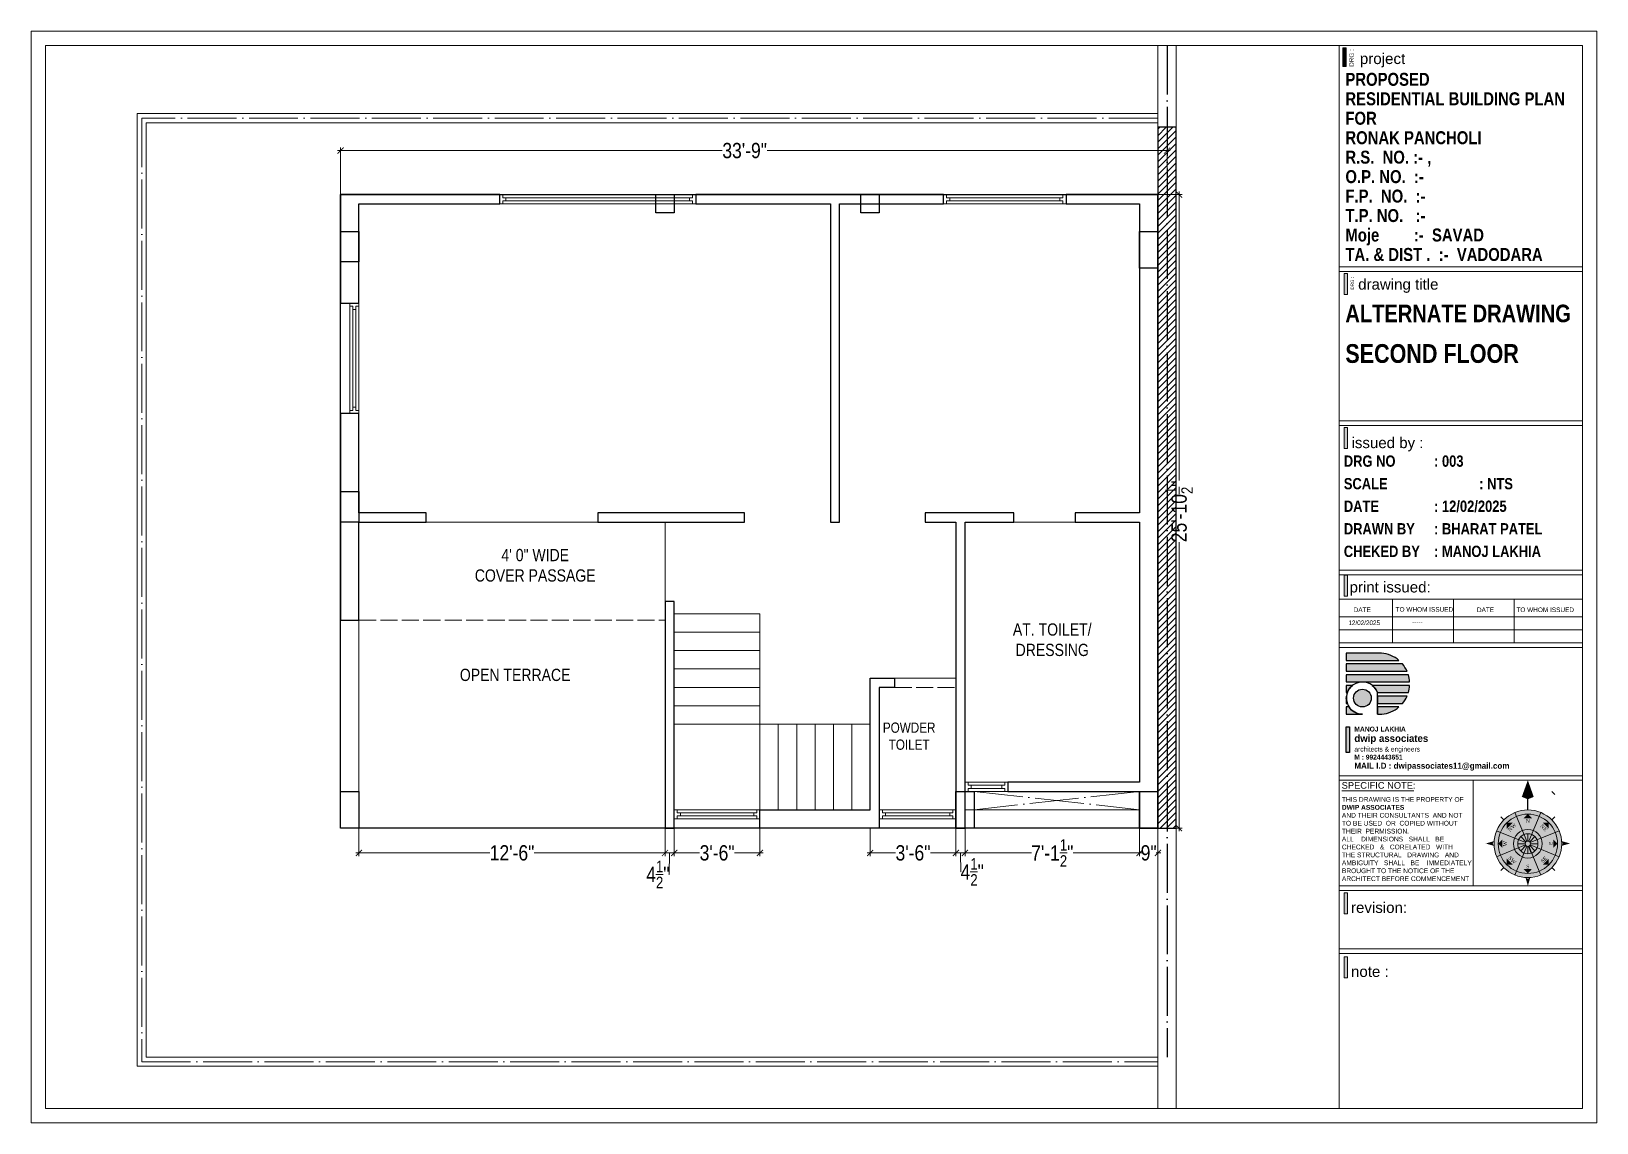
# Model space of a CAD drawing. Header units: millimetres. Extents: x 56222 to 152663, y -171621 to -121287.
# Drawn here: x 149931 to 150698, y -168830 to -168295 of the extents above; entities that cross this region are included whole.
import ezdxf
from ezdxf.enums import TextEntityAlignment as Align

# ---------------------------------------------------------------- set-up
doc = ezdxf.new("R2010")
doc.units = ezdxf.units.MM
doc.header["$MEASUREMENT"] = 0
doc.header["$PDMODE"] = 35
doc.linetypes.add('ACAD_ISO02W100', pattern=[15, 12, -3])
doc.linetypes.add('ACAD_ISO04W100', pattern=[30, 24, -3, 0, -3])
doc.layers.get('Defpoints').update_dxf_attribs({"color": 220})
for name, color, linetype, lineweight in [('COLUMN', 1, 'Continuous', 30), ('FIRST FLOOR', 7, 'Continuous', 9), ('FIRST FLOOR_( STAIR )', 251, 'Continuous', 9), ('GROUND FLOOR', 7, 'Continuous', 9), ('GROUND FLOOR  ( HATCH )', 251, 'Continuous', 9), ('GROUND FLOOR ( DW_RAIL )', 7, 'Continuous', 9), ('plot boundary', 26, 'Continuous', 30), ('SECOND FLOOR', 7, 'Continuous', 9), ('SECOND FLOOR  ( PLINE )', 251, 'Continuous', 30), ('SECOND FLOOR ( DIM )', 7, 'Continuous', 9), ('SECOND FLOOR ( DW_RAIL )', 7, 'Continuous', 9), ('SECOND FLOOR ( PLine )', 7, 'Continuous', 30), ('SECOND FLOOR ( TEXT )', 7, 'Continuous', 9), ('STAIRCASE', 45, 'Continuous', 25), ('X_PLOT', 1, 'Continuous', 9), ('X_SHEET', 7, 'Continuous', 9)]:
    doc.layers.add(name, color=color, linetype=linetype, lineweight=lineweight)
doc.styles.add("AR_0'-0", font='arial.ttf')
doc.styles.add('AR_6', font='arial.ttf', dxfattribs={"height": 6})
doc.styles.add("Cn_BT_0'-0", font='swissc.ttf')
doc.styles.add('Cn_BT_7½', font='swissc.ttf', dxfattribs={"height": 7.5})
doc.styles.add('DUTCH801', font='dutcheb.ttf', dxfattribs={"height": 6.5})
doc.styles.add('KATHA', font='swissc.ttf')
doc.styles.get("Standard").update_dxf_attribs({"font": 'arial.ttf', "height": 6})
doc.dimstyles.new('Cn_BT_7½', dxfattribs={"dimtxt": 9, "dimasz": 3, "dimexe": 1.5, "dimexo": 0, "dimgap": 0.09, "dimtad": 0, "dimdec": 3, "dimzin": 3, "dimdsep": 46, "dimlunit": 4, "dimtxsty": 'Cn_BT_7½', "dimblk": 'ARCHTICK', "dimcen": 0.09, "dimdle": 1.5, "dimclrd": 251, "dimclre": 251, "dimclrt": 14, "dimadec": 0, "dimazin": 0, "dimtfac": 0.75, "dimtdec": 3, "dimtofl": 0, "dimtmove": 0, "dimatfit": 3, "dimfxl": 0, "dimtolj": 1, "dimtzin": 0, "dimlwd": 15, "dimlwe": 15, "dimarcsym": 0})

# ---------------------------------------------------------------- blocks, each defined once
blk = doc.blocks.new('_ArchTick')
at = {"color": 0, "linetype": 'ByBlock', "const_width": 0.15}
blk.add_lwpolyline([(-0.5, -0.5), (0.5, 0.5)], dxfattribs=at)
blk = doc.blocks.new('*D149')
at = {"layer": 'Defpoints', "color": 0, "transparency": 16777216}
for p in [(150482.74, -168375.2), (150478.24, -168685.7), (150493.13, -168685.7)]:
    blk.add_point(p, dxfattribs=at)
at = {"layer": 'SECOND FLOOR ( DIM )', "color": 251, "lineweight": 15, "transparency": 16777216}
for p, q in [((150493.13, -168373.7), (150493.13, -168515.3)), ((150482.74, -168375.2), (150494.63, -168375.2)), ((150493.13, -168687.2), (150493.13, -168545.6)), ((150478.24, -168685.7), (150494.63, -168685.7))]:
    blk.add_line(p, q, dxfattribs=at)
at = {"layer": 'SECOND FLOOR ( DIM )', "color": 251, "lineweight": 15, "transparency": 16777216, "xscale": 3, "yscale": 3, "zscale": 3}
for p, rotation in [((150493.13, -168375.2), 90), ((150493.13, -168685.7), 270)]:
    blk.add_blockref('_ArchTick', p, dxfattribs=dict(at, rotation=rotation))
at = {"layer": 'SECOND FLOOR ( DIM )', "color": 14, "transparency": 16777216, "insert": (150493.13, -168530.45), "char_height": 7.5, "attachment_point": 5, "rotation": 90, "style": 'Cn_BT_7½'}
blk.add_mtext('\\A1;25\'-10{\\H0.75x;\\S1/2;}"', dxfattribs=at)
blk = doc.blocks.new('*D150')
at = {"layer": 'Defpoints', "color": 0, "transparency": 16777216}
for p in [(150082.24, -168353.64), (150082.24, -168375.2), (150487.24, -168375.2)]:
    blk.add_point(p, dxfattribs=at)
at = {"layer": 'SECOND FLOOR ( DIM )', "color": 251, "lineweight": 15, "transparency": 16777216}
for p, q in [((150080.74, -168353.64), (150269.21, -168353.64)), ((150082.24, -168375.2), (150082.24, -168352.14)), ((150488.74, -168353.64), (150291.28, -168353.64)), ((150487.24, -168375.2), (150487.24, -168352.14))]:
    blk.add_line(p, q, dxfattribs=at)
at = {"layer": 'SECOND FLOOR ( DIM )', "color": 251, "lineweight": 15, "transparency": 16777216, "xscale": 3, "yscale": 3, "zscale": 3, "rotation": 180}
blk.add_blockref('_ArchTick', (150082.24, -168353.64), dxfattribs=at)
at = {"layer": 'SECOND FLOOR ( DIM )', "color": 251, "lineweight": 15, "transparency": 16777216, "xscale": 3, "yscale": 3, "zscale": 3}
blk.add_blockref('_ArchTick', (150487.24, -168353.64), dxfattribs=at)
at = {"layer": 'SECOND FLOOR ( DIM )', "color": 14, "transparency": 16777216, "insert": (150280.24, -168353.64), "char_height": 7.5, "attachment_point": 5, "style": 'Cn_BT_7½'}
blk.add_mtext('\\A1;33\'-9"', dxfattribs=at)
blk = doc.blocks.new('NORTH')
h = blk.add_hatch(color=9)
h.set_gradient(color1=(201, 201, 201), color2=(237, 237, 237), one_color=1, tint=0.93, name='SPHERICAL')
edge = h.paths.add_edge_path()
edge.add_arc((329168.4, -156620.1), 24.1, 0, 360)
at = {"layer": 'X_SHEET'}
for color, points in [(224, [(329168.4, -156574.8), (329168.4, -156588.4), (329164.1, -156586.7)]), (230, [(329172.6, -156586.7), (329168.4, -156588.4), (329168.4, -156574.8)]), (47, [(329165.3, -156602), (329168.4, -156598.9), (329171.4, -156602)]), (47, [(329153.4, -156609.4), (329153.4, -156605.1), (329157.7, -156605.1)]), (47, [(329179, -156605.1), (329183.3, -156605.1), (329183.3, -156609.4)]), (224, [(329143.4, -156619.9), (329144.3, -156618.2), (329138.4, -156619.9)]), (230, [(329144.3, -156621.6), (329143.4, -156619.9), (329138.4, -156619.9)]), (47, [(329147.2, -156620), (329150.3, -156617), (329150.3, -156623.1)]), (47, [(329186.5, -156623.1), (329186.5, -156617), (329189.5, -156620.1)]), (224, [(329193.3, -156619.9), (329192.5, -156618.2), (329198.4, -156619.9)]), (230, [(329192.5, -156621.6), (329193.3, -156619.9), (329198.4, -156619.9)]), (47, [(329153.4, -156635), (329153.4, -156630.7), (329157.7, -156635)]), (47, [(329179, -156635), (329183.3, -156630.7), (329183.3, -156635)]), (47, [(329171.4, -156638.2), (329165.3, -156638.1), (329168.3, -156641.2)]), (230, [(329166.7, -156644.1), (329168.4, -156645), (329168.4, -156650.1)]), (224, [(329168.4, -156645), (329170.1, -156644.1), (329168.4, -156650.1)])]:
    blk.add_hatch(color=color, dxfattribs=at).paths.add_polyline_path(points)
at = {"color": 254, "lineweight": 5}
for p, q in [((329185.4, -156582.8), (329187.6, -156585)), ((329168.4, -156618.2), (329168.4, -156612.9)), ((329166.5, -156620.1), (329161.2, -156620.1)), ((329167, -156618.7), (329163.3, -156615)), ((329167, -156621.4), (329163.3, -156625.1)), ((329168.4, -156621.9), (329168.4, -156627.2)), ((329169.7, -156618.7), (329173.4, -156615)), ((329169.7, -156621.4), (329173.4, -156625.1)), ((329170.2, -156620.1), (329175.5, -156620.1))]:
    blk.add_line(p, q, dxfattribs=at)
at = {"color": 250, "lineweight": 9}
for p, q in [((329151.3, -156603), (329149.2, -156600.9)), ((329167.6, -156618.3), (329159.1, -156597.8)), ((329169.1, -156618.3), (329177.6, -156597.8)), ((329185.4, -156603), (329187.6, -156600.9)), ((329146.1, -156610.8), (329166.6, -156619.3)), ((329170.1, -156619.3), (329190.7, -156610.8)), ((329146.1, -156629.3), (329166.6, -156620.8)), ((329159.1, -156642.4), (329167.6, -156621.8)), ((329177.6, -156642.4), (329169.1, -156621.8)), ((329170.1, -156620.8), (329190.7, -156629.3)), ((329151.3, -156637.1), (329149.2, -156639.2)), ((329185.4, -156637.1), (329187.6, -156639.2))]:
    blk.add_line(p, q, dxfattribs=at)
at = {"color": 1}
blk.add_line((329171.1, -156626.7), (329169.1, -156621.8), dxfattribs=at)
at = {"lineweight": 9}
for radius in [24.1, 21.1, 10.2, 7.18, 1.88]:
    blk.add_circle((329168.4, -156620.1), radius, dxfattribs=at)
at = {"layer": 'X_SHEET', "color": 29, "linetype": 'Continuous', "lineweight": 25}
blk.add_line((329168.4, -156595.9), (329168.4, -156588.4), dxfattribs=at)
at = {"layer": 'X_SHEET', "color": 26, "linetype": 'ByBlock', "lineweight": -2, "style": 'DUTCH801'}
for s, rotation, p in [('N', 359.9141, (329168.3, -156602.4)), ('NW', 44.9141, (329156.2, -156607.4)), ('S', 359.9141, (329168.4, -156634.9)), ('SE', 44.9141, (329178.9, -156630.5))]:
    blk.add_text(s, height=2.7, rotation=rotation, dxfattribs=at).set_placement(p, align=Align.TOP_CENTER)
for s, rotation, p in [('NE', 314.9141, (329178.9, -156609.6)), ('W', 89.9141, (329153.5, -156620)), ('E', 89.9141, (329186.1, -156619.8)), ('SW', 314.9141, (329156.3, -156632.7))]:
    blk.add_text(s, height=2.7, rotation=rotation, dxfattribs=at).set_placement(p, align=Align.CENTER)
blk = doc.blocks.new('logo')
at = {"layer": 'STAIRCASE', "linetype": 'Continuous', "ltscale": 15}
h = blk.add_hatch(color=0, dxfattribs=at)
edge = h.paths.add_edge_path()
edge.add_line((52190.2, -8438.8), (52131.5, -8438.8))
edge.add_line((52131.5, -8438.8), (52131.5, -8450.8))
edge.add_line((52131.5, -8450.8), (52219.1, -8450.8))
edge.add_arc((52186.1, -8489.7), 51, 49.5898, 85.3906)
edge = h.paths.add_edge_path()
edge.add_line((52225, -8456.8), (52131.5, -8456.8))
edge.add_line((52131.5, -8456.8), (52131.5, -8468.8))
edge.add_line((52131.5, -8468.8), (52232.6, -8468.8))
edge.add_arc((52186.1, -8489.7), 51, 24.196, 40.1809)
edge = h.paths.add_edge_path()
edge.add_line((52234.8, -8474.7), (52131.5, -8474.7))
edge.add_line((52131.5, -8474.7), (52131.5, -8486.7))
edge.add_line((52131.5, -8486.7), (52237, -8486.7))
edge.add_arc((52186.1, -8489.7), 51, 3.3421, 17.076)
edge = h.paths.add_edge_path()
edge.add_line((52237, -8492.6), (52174.8, -8492.6))
edge.add_arc((52158.3, -8513.7), 26.8, 19.8001, 51.8901, ccw=False)
edge.add_line((52183.5, -8504.6), (52234.8, -8504.6))
edge.add_arc((52186.1, -8489.7), 51, 342.9464, 356.6794)
edge = h.paths.add_edge_path()
edge.add_line((52232.6, -8510.5), (52183.5, -8510.5))
edge.add_line((52183.5, -8510.5), (52183.5, -8522.5))
edge.add_line((52183.5, -8522.5), (52225.1, -8522.5))
edge.add_arc((52186.1, -8489.7), 51, 319.8472, 335.8275)
edge = h.paths.add_edge_path()
edge.add_line((52219.2, -8528.5), (52183.5, -8528.5))
edge.add_line((52183.5, -8528.5), (52183.5, -8540.5))
edge.add_line((52183.5, -8540.5), (52190.4, -8540.5))
edge.add_arc((52186.1, -8489.7), 51, 274.8693, 310.4434)
edge = h.paths.add_edge_path()
edge.add_line((52136, -8528.5), (52131.5, -8528.5))
edge.add_line((52131.5, -8528.5), (52131.5, -8540.5))
edge.add_line((52131.5, -8540.5), (52158.3, -8540.5))
edge.add_arc((52158.3, -8513.7), 26.8, 213.4982, 270, ccw=False)
edge = h.paths.add_edge_path()
edge.add_line((52131.5, -8513.7), (52131.5, -8522.5))
edge.add_line((52131.5, -8522.5), (52133, -8522.5))
edge.add_arc((52158.3, -8513.7), 26.8, 180, 199.307, ccw=False)
edge = h.paths.add_edge_path()
edge.add_line((52131.7, -8510.5), (52131.5, -8510.5))
edge.add_line((52131.5, -8510.5), (52131.5, -8513.7))
edge.add_arc((52158.3, -8513.7), 26.8, 173.2545, 180, ccw=False)
edge = h.paths.add_edge_path()
edge.add_line((52141.8, -8492.6), (52131.5, -8492.6))
edge.add_line((52131.5, -8492.6), (52131.5, -8504.6))
edge.add_line((52131.5, -8504.6), (52133.1, -8504.6))
edge.add_arc((52158.3, -8513.7), 26.8, 128.1099, 160.1999, ccw=False)
edge = h.paths.add_edge_path()
edge.add_arc((52158.3, -8513.7), 14.8, 0, 360)
at = {"layer": 'STAIRCASE', "color": 0, "linetype": 'Continuous', "ltscale": 15}
blk.add_line((52183.5, -8540.5), (52183.5, -8504.6), dxfattribs=at)
for points in [[(52190.2, -8438.8), (52131.5, -8438.8), (52131.5, -8450.8), (52219.1, -8450.8, 0.157494)], [(52225, -8456.8), (52131.5, -8456.8), (52131.5, -8468.8), (52232.6, -8468.8, 0.06986)], [(52234.8, -8474.7), (52131.5, -8474.7), (52131.5, -8486.7), (52237, -8486.7, 0.059998)], [(52141.8, -8492.6), (52131.5, -8492.6), (52131.5, -8504.6), (52133.1, -8504.6, -0.140942)], [(52237, -8492.6), (52174.8, -8492.6, -0.140942), (52183.5, -8504.6), (52234.8, -8504.6, 0.059993)], [(52131.7, -8510.5), (52131.5, -8510.5), (52131.5, -8513.7, -0.029441)], [(52131.5, -8513.7), (52131.5, -8522.5), (52133, -8522.5, -0.084443)], [(52232.6, -8510.5), (52183.5, -8510.5), (52183.5, -8522.5), (52225.1, -8522.5, 0.069841)], [(52136, -8528.5), (52131.5, -8528.5), (52131.5, -8540.5), (52158.3, -8540.5, -0.251655)], [(52219.2, -8528.5), (52183.5, -8528.5), (52183.5, -8540.5), (52190.4, -8540.5, 0.15648)]]:
    blk.add_lwpolyline(points, format="xyb", close=True, dxfattribs=at)
blk.add_circle((52158.3, -8513.7), 14.8, dxfattribs=at)
blk.add_arc((52158.3, -8513.7), 26.8, 19.8001, 270, dxfattribs=at)
blk = doc.blocks.new('*D129')
at = {"layer": 'Defpoints', "color": 0, "transparency": 16777216}
for p in [(150091.24, -168685.7), (150241.24, -168685.7), (150241.24, -168697.87)]:
    blk.add_point(p, dxfattribs=at)
at = {"layer": 'SECOND FLOOR ( DIM )', "color": 251, "lineweight": 15, "transparency": 16777216}
for p, q in [((150091.24, -168685.7), (150091.24, -168699.37)), ((150241.24, -168685.7), (150241.24, -168699.37)), ((150089.74, -168697.87), (150155.38, -168697.87)), ((150242.74, -168697.87), (150177.1, -168697.87))]:
    blk.add_line(p, q, dxfattribs=at)
at = {"layer": 'SECOND FLOOR ( DIM )', "color": 251, "lineweight": 15, "transparency": 16777216, "xscale": 3, "yscale": 3, "zscale": 3, "rotation": 180}
blk.add_blockref('_ArchTick', (150091.24, -168697.87), dxfattribs=at)
at = {"layer": 'SECOND FLOOR ( DIM )', "color": 251, "lineweight": 15, "transparency": 16777216, "xscale": 3, "yscale": 3, "zscale": 3}
blk.add_blockref('_ArchTick', (150241.24, -168697.87), dxfattribs=at)
at = {"layer": 'SECOND FLOOR ( DIM )', "color": 14, "transparency": 16777216, "insert": (150166.24, -168697.87), "char_height": 7.5, "attachment_point": 5, "style": 'Cn_BT_7½'}
blk.add_mtext('\\A1;12\'-6"', dxfattribs=at)
blk = doc.blocks.new('*D130')
at = {"layer": 'Defpoints', "color": 0, "transparency": 16777216}
for p in [(150241.24, -168685.7), (150245.74, -168685.7), (150245.74, -168697.87)]:
    blk.add_point(p, dxfattribs=at)
at = {"layer": 'SECOND FLOOR ( DIM )', "color": 251, "lineweight": 15, "transparency": 16777216}
for p, q in [((150241.24, -168685.7), (150241.24, -168699.37)), ((150245.74, -168685.7), (150245.74, -168699.37)), ((150239.74, -168697.87), (150247.24, -168697.87)), ((150243.49, -168697.87), (150243.27, -168708.42)), ((150243.27, -168708.42), (150243.09, -168708.42))]:
    blk.add_line(p, q, dxfattribs=at)
at = {"layer": 'SECOND FLOOR ( DIM )', "color": 251, "lineweight": 15, "transparency": 16777216, "xscale": 3, "yscale": 3, "zscale": 3, "rotation": 180}
blk.add_blockref('_ArchTick', (150241.24, -168697.87), dxfattribs=at)
at = {"layer": 'SECOND FLOOR ( DIM )', "color": 251, "lineweight": 15, "transparency": 16777216, "xscale": 3, "yscale": 3, "zscale": 3}
blk.add_blockref('_ArchTick', (150245.74, -168697.87), dxfattribs=at)
at = {"layer": 'SECOND FLOOR ( DIM )', "color": 14, "transparency": 16777216, "insert": (150237.72, -168708.42), "char_height": 7.5, "attachment_point": 5, "style": 'Cn_BT_7½'}
blk.add_mtext('\\A1;4{\\H0.75x;\\S1/2;}"', dxfattribs=at)
blk = doc.blocks.new('*D131')
at = {"layer": 'Defpoints', "color": 0, "transparency": 16777216}
for p in [(150245.74, -168685.7), (150287.74, -168685.7), (150287.74, -168697.87)]:
    blk.add_point(p, dxfattribs=at)
at = {"layer": 'SECOND FLOOR ( DIM )', "color": 251, "lineweight": 15, "transparency": 16777216}
for p, q in [((150245.74, -168685.7), (150245.74, -168699.37)), ((150287.74, -168685.7), (150287.74, -168699.37)), ((150244.24, -168697.87), (150258.19, -168697.87)), ((150289.24, -168697.87), (150275.29, -168697.87))]:
    blk.add_line(p, q, dxfattribs=at)
at = {"layer": 'SECOND FLOOR ( DIM )', "color": 251, "lineweight": 15, "transparency": 16777216, "xscale": 3, "yscale": 3, "zscale": 3, "rotation": 180}
blk.add_blockref('_ArchTick', (150245.74, -168697.87), dxfattribs=at)
at = {"layer": 'SECOND FLOOR ( DIM )', "color": 251, "lineweight": 15, "transparency": 16777216, "xscale": 3, "yscale": 3, "zscale": 3}
blk.add_blockref('_ArchTick', (150287.74, -168697.87), dxfattribs=at)
at = {"layer": 'SECOND FLOOR ( DIM )', "color": 14, "transparency": 16777216, "insert": (150266.74, -168697.87), "char_height": 7.5, "attachment_point": 5, "style": 'Cn_BT_7½'}
blk.add_mtext('\\A1;3\'-6"', dxfattribs=at)
blk = doc.blocks.new('*D132')
at = {"layer": 'Defpoints', "color": 0, "transparency": 16777216}
for p in [(150341.74, -168685.7), (150383.74, -168685.7), (150383.74, -168697.87)]:
    blk.add_point(p, dxfattribs=at)
at = {"layer": 'SECOND FLOOR ( DIM )', "color": 251, "lineweight": 15, "transparency": 16777216}
for p, q in [((150341.74, -168685.7), (150341.74, -168699.37)), ((150383.74, -168685.7), (150383.74, -168699.37)), ((150340.24, -168697.87), (150354.19, -168697.87)), ((150385.24, -168697.87), (150371.29, -168697.87))]:
    blk.add_line(p, q, dxfattribs=at)
at = {"layer": 'SECOND FLOOR ( DIM )', "color": 251, "lineweight": 15, "transparency": 16777216, "xscale": 3, "yscale": 3, "zscale": 3, "rotation": 180}
blk.add_blockref('_ArchTick', (150341.74, -168697.87), dxfattribs=at)
at = {"layer": 'SECOND FLOOR ( DIM )', "color": 251, "lineweight": 15, "transparency": 16777216, "xscale": 3, "yscale": 3, "zscale": 3}
blk.add_blockref('_ArchTick', (150383.74, -168697.87), dxfattribs=at)
at = {"layer": 'SECOND FLOOR ( DIM )', "color": 14, "transparency": 16777216, "insert": (150362.74, -168697.87), "char_height": 7.5, "attachment_point": 5, "style": 'Cn_BT_7½'}
blk.add_mtext('\\A1;3\'-6"', dxfattribs=at)
blk = doc.blocks.new('*D133')
at = {"layer": 'Defpoints', "color": 0, "transparency": 16777216}
for p in [(150383.74, -168685.7), (150388.24, -168685.7), (150388.24, -168697.87)]:
    blk.add_point(p, dxfattribs=at)
at = {"layer": 'SECOND FLOOR ( DIM )', "color": 251, "lineweight": 15, "transparency": 16777216}
for p, q in [((150383.74, -168685.7), (150383.74, -168699.37)), ((150388.24, -168685.7), (150388.24, -168699.37)), ((150382.24, -168697.87), (150389.74, -168697.87)), ((150385.99, -168697.87), (150386.22, -168707.15)), ((150386.22, -168707.15), (150386.4, -168707.15))]:
    blk.add_line(p, q, dxfattribs=at)
at = {"layer": 'SECOND FLOOR ( DIM )', "color": 251, "lineweight": 15, "transparency": 16777216, "xscale": 3, "yscale": 3, "zscale": 3, "rotation": 180}
blk.add_blockref('_ArchTick', (150383.74, -168697.87), dxfattribs=at)
at = {"layer": 'SECOND FLOOR ( DIM )', "color": 251, "lineweight": 15, "transparency": 16777216, "xscale": 3, "yscale": 3, "zscale": 3}
blk.add_blockref('_ArchTick', (150388.24, -168697.87), dxfattribs=at)
at = {"layer": 'SECOND FLOOR ( DIM )', "color": 14, "transparency": 16777216, "insert": (150391.77, -168707.15), "char_height": 7.5, "attachment_point": 5, "style": 'Cn_BT_7½'}
blk.add_mtext('\\A1;4{\\H0.75x;\\S1/2;}"', dxfattribs=at)
blk = doc.blocks.new('*D134')
at = {"layer": 'Defpoints', "color": 0, "transparency": 16777216}
for p in [(150388.24, -168685.7), (150473.74, -168685.7), (150473.74, -168697.87)]:
    blk.add_point(p, dxfattribs=at)
at = {"layer": 'SECOND FLOOR ( DIM )', "color": 251, "lineweight": 15, "transparency": 16777216}
for p, q in [((150388.24, -168685.7), (150388.24, -168699.37)), ((150473.74, -168685.7), (150473.74, -168699.37)), ((150386.74, -168697.87), (150420.79, -168697.87)), ((150475.24, -168697.87), (150441.19, -168697.87))]:
    blk.add_line(p, q, dxfattribs=at)
at = {"layer": 'SECOND FLOOR ( DIM )', "color": 251, "lineweight": 15, "transparency": 16777216, "xscale": 3, "yscale": 3, "zscale": 3, "rotation": 180}
blk.add_blockref('_ArchTick', (150388.24, -168697.87), dxfattribs=at)
at = {"layer": 'SECOND FLOOR ( DIM )', "color": 251, "lineweight": 15, "transparency": 16777216, "xscale": 3, "yscale": 3, "zscale": 3}
blk.add_blockref('_ArchTick', (150473.74, -168697.87), dxfattribs=at)
at = {"layer": 'SECOND FLOOR ( DIM )', "color": 14, "transparency": 16777216, "insert": (150430.99, -168697.87), "char_height": 7.5, "attachment_point": 5, "style": 'Cn_BT_7½'}
blk.add_mtext('\\A1;7\'-1{\\H0.75x;\\S1/2;}"', dxfattribs=at)
blk = doc.blocks.new('*D135')
at = {"layer": 'Defpoints', "color": 0, "transparency": 16777216}
for p in [(150473.74, -168685.7), (150482.74, -168685.7), (150482.74, -168697.87)]:
    blk.add_point(p, dxfattribs=at)
at = {"layer": 'SECOND FLOOR ( DIM )', "color": 251, "lineweight": 15, "transparency": 16777216}
for p, q in [((150473.74, -168685.7), (150473.74, -168699.37)), ((150482.74, -168685.7), (150482.74, -168699.37)), ((150472.24, -168697.87), (150474.59, -168697.87)), ((150484.24, -168697.87), (150481.9, -168697.87))]:
    blk.add_line(p, q, dxfattribs=at)
at = {"layer": 'SECOND FLOOR ( DIM )', "color": 251, "lineweight": 15, "transparency": 16777216, "xscale": 3, "yscale": 3, "zscale": 3, "rotation": 180}
blk.add_blockref('_ArchTick', (150473.74, -168697.87), dxfattribs=at)
at = {"layer": 'SECOND FLOOR ( DIM )', "color": 251, "lineweight": 15, "transparency": 16777216, "xscale": 3, "yscale": 3, "zscale": 3}
blk.add_blockref('_ArchTick', (150482.74, -168697.87), dxfattribs=at)
at = {"layer": 'SECOND FLOOR ( DIM )', "color": 14, "transparency": 16777216, "insert": (150478.24, -168697.87), "char_height": 7.5, "attachment_point": 5, "style": 'Cn_BT_7½'}
blk.add_mtext('\\A1;9"', dxfattribs=at)

msp = doc.modelspace()

# ---------------------------------------------------------------- hatches: boundary and pattern name
at = {"layer": 'GROUND FLOOR  ( HATCH )'}
h = msp.add_hatch(dxfattribs=at)
h.set_pattern_fill('ANSI31', color=6, scale=18, style=0)
h.set_pattern_definition([(45, (33951.0562, -6066.524), (-1.590990258, 1.590990258), [])])
h.paths.add_polyline_path([(150491.7421, -168342.1984), (150482.7421, -168342.1984), (150482.7421, -168685.6984), (150491.7421, -168685.6984)])
at = {"layer": 'STAIRCASE', "linetype": 'Continuous', "ltscale": 15}
msp.add_hatch(color=251, dxfattribs=at).paths.add_polyline_path([(150574.9821, -168635.9996), (150576.703, -168635.9996), (150576.703, -168648.5849), (150574.9821, -168648.5849)])
at = {"layer": 'X_SHEET', "ltscale": 0.25}
h = msp.add_hatch(color=0, dxfattribs=at)
h.dxf.hatch_style = 1
h.paths.add_polyline_path([(150575.61, -168413.8262), (150574.0079, -168413.8262), (150574.0079, -168424.1304), (150575.61, -168424.1304)])
h = msp.add_hatch(color=0, dxfattribs=at)
h.dxf.hatch_style = 1
h.paths.add_polyline_path([(150575.6101, -168489.2648), (150574.008, -168489.2648), (150574.008, -168499.569), (150575.6101, -168499.569)])
h = msp.add_hatch(color=0, dxfattribs=at)
h.dxf.hatch_style = 1
h.paths.add_polyline_path([(150575.6066, -168561.7377), (150574.0046, -168561.7377), (150574.0046, -168572.0419), (150575.6066, -168572.0419)])
h = msp.add_hatch(color=0, dxfattribs=at)
h.dxf.hatch_style = 1
h.paths.add_polyline_path([(150575.61, -168717.4282), (150574.008, -168717.4282), (150574.008, -168727.7324), (150575.61, -168727.7324)])
h = msp.add_hatch(color=0, dxfattribs=at)
h.dxf.hatch_style = 1
h.paths.add_polyline_path([(150575.6099, -168748.8012), (150574.0079, -168748.8012), (150574.0079, -168759.1054), (150575.6099, -168759.1054)])

# ---------------------------------------------------------------- linework, layer by layer
at = {"layer": 'COLUMN'}
for points in [[(150236.7421, -168375.1984), (150245.7421, -168375.1984), (150245.7421, -168384.1984), (150236.7421, -168384.1984)], [(150337.2421, -168375.1984), (150346.2421, -168375.1984), (150346.2421, -168384.1984), (150337.2421, -168384.1984)], [(150082.2421, -168393.1984), (150091.2421, -168393.1984), (150091.2421, -168408.1984), (150082.2421, -168408.1984)], [(150473.7421, -168393.1984), (150482.7421, -168393.1984), (150482.7421, -168411.1984), (150473.7421, -168411.1984)], [(150082.2421, -168520.6984), (150091.2421, -168520.6984), (150091.2421, -168535.6984), (150082.2421, -168535.6984)], [(150082.2421, -168667.6984), (150091.2421, -168667.6984), (150091.2421, -168685.6984), (150082.2421, -168685.6984)], [(150383.7421, -168667.6984), (150392.7421, -168667.6984), (150392.7421, -168685.6984), (150383.7421, -168685.6984)], [(150473.7421, -168667.6984), (150482.7421, -168667.6984), (150482.7421, -168685.6984), (150473.7421, -168685.6984)]]:
    msp.add_lwpolyline(points, close=True, dxfattribs=at)
at = {"layer": 'Defpoints', "color": 6, "lineweight": 30}
msp.add_lwpolyline([(150082.2421, -168375.1984), (150482.7421, -168375.1984), (150482.7422, -168685.6984), (150082.2421, -168685.6984)], close=True, dxfattribs=at)
at = {"layer": 'FIRST FLOOR', "color": 1}
msp.add_line((150287.7421, -168676.6984), (150287.7421, -168685.6984), dxfattribs=at)
at = {"layer": 'FIRST FLOOR_( STAIR )'}
for p, q in [((150287.7421, -168580.6984), (150245.7421, -168580.6984)), ((150287.7421, -168580.6984), (150287.7421, -168676.6984)), ((150287.7421, -168589.6984), (150245.7421, -168589.6984)), ((150287.7421, -168598.6984), (150245.7421, -168598.6984)), ((150287.7421, -168607.6984), (150245.7421, -168607.6984)), ((150287.7421, -168616.6984), (150245.7421, -168616.6984)), ((150287.7421, -168625.6984), (150245.7421, -168625.6984)), ((150341.7421, -168634.6984), (150245.7421, -168634.6984)), ((150296.7421, -168634.6984), (150296.7421, -168676.6984)), ((150305.7421, -168634.6984), (150305.7421, -168676.6984)), ((150314.7421, -168634.6984), (150314.7421, -168676.6984)), ((150323.7421, -168634.6984), (150323.7421, -168676.6984)), ((150332.7421, -168634.6984), (150332.7421, -168676.6984))]:
    msp.add_line(p, q, dxfattribs=at)
at = {"layer": 'GROUND FLOOR'}
for p, q in [((150482.7421, -168302.1495), (150482.7421, -168823.0823)), ((150482.7421, -168302.1495), (150482.7421, -168399.1984)), ((150491.7421, -168302.1495), (150491.7421, -168823.0823)), ((149982.4921, -168335.4484), (150482.7421, -168335.4484)), ((149982.4921, -168335.4484), (149982.4921, -168802.4484)), ((149986.9921, -168339.9484), (150482.7421, -168339.9484)), ((149986.9921, -168339.9484), (149986.9921, -168797.9484)), ((150409.2421, -168663.1984), (150409.2421, -168667.6984)), ((149982.4921, -168802.4484), (150482.7421, -168802.4484)), ((149986.9921, -168797.9484), (150482.7421, -168797.9484))]:
    msp.add_line(p, q, dxfattribs=at)
at = {"layer": 'GROUND FLOOR', "color": 1, "linetype": 'ACAD_ISO04W100'}
msp.add_line((150487.2421, -168302.1495), (150487.2421, -168685.6984), dxfattribs=at)
msp.add_lwpolyline([(150482.7421, -168337.6984), (149984.7421, -168337.6984), (149984.7421, -168800.1984), (150482.7421, -168800.1984)], dxfattribs=at)
at = {"layer": 'GROUND FLOOR', "color": 6, "lineweight": 30}
msp.add_lwpolyline([(150491.7421, -168342.1984), (150482.7421, -168342.1984), (150482.7421, -168685.6984), (150491.7421, -168685.6984)], close=True, dxfattribs=at)
at = {"layer": 'GROUND FLOOR ( DW_RAIL )'}
for points in [[(150409.2421, -168663.1984), (150407.7421, -168663.1984), (150407.7421, -168664.6984), (150406.2421, -168664.6984), (150406.2421, -168666.1984), (150391.2421, -168666.1984), (150391.2421, -168664.6984), (150389.7421, -168664.6984), (150389.7421, -168663.1984), (150388.2421, -168663.1984), (150388.2421, -168667.6984), (150389.7421, -168667.6984), (150389.7421, -168666.1984), (150391.2421, -168666.1984), (150391.2421, -168664.6984), (150406.2421, -168664.6984), (150406.2421, -168666.1984), (150407.7421, -168666.1984), (150407.7421, -168667.6984), (150409.2421, -168667.6984), (150409.2421, -168663.1984), (150388.2421, -168663.1984), (150388.2421, -168667.6984), (150409.2421, -168667.6984)], [(150287.7421, -168676.6984), (150286.2421, -168676.6984), (150286.2421, -168678.1984), (150284.7421, -168678.1984), (150284.7421, -168679.6984), (150248.7421, -168679.6984), (150248.7421, -168678.1984), (150247.2421, -168678.1984), (150247.2421, -168676.6984), (150245.7421, -168676.6984), (150245.7421, -168681.1984), (150247.2421, -168681.1984), (150247.2421, -168679.6984), (150248.7421, -168679.6984), (150248.7421, -168678.1984), (150284.7421, -168678.1984), (150284.7421, -168679.6984), (150286.2421, -168679.6984), (150286.2421, -168681.1984), (150287.7421, -168681.1984), (150287.7421, -168676.6984), (150245.7421, -168676.6984), (150245.7421, -168681.1984), (150287.7421, -168681.1984)], [(150383.7421, -168676.6984), (150382.2421, -168676.6984), (150382.2421, -168678.1984), (150380.7421, -168678.1984), (150380.7421, -168679.6984), (150349.2421, -168679.6984), (150349.2421, -168678.1984), (150347.7421, -168678.1984), (150347.7421, -168676.6984), (150346.2421, -168676.6984), (150346.2421, -168681.1984), (150347.7421, -168681.1984), (150347.7421, -168679.6984), (150349.2421, -168679.6984), (150349.2421, -168678.1984), (150380.7421, -168678.1984), (150380.7421, -168679.6984), (150382.2421, -168679.6984), (150382.2421, -168681.1984), (150383.7421, -168681.1984), (150383.7421, -168676.6984), (150346.2421, -168676.6984), (150346.2421, -168681.1984), (150383.7421, -168681.1984)]]:
    msp.add_lwpolyline(points, close=True, dxfattribs=at)
at = {"layer": 'plot boundary', "color": 251, "ltscale": 0.25}
msp.add_lwpolyline([(150574.9821, -168635.9996), (150576.703, -168635.9996), (150576.703, -168648.5849), (150574.9821, -168648.5849)], close=True, dxfattribs=at)
at = {"layer": 'SECOND FLOOR'}
for p, q in [((150082.2421, -168375.1984), (150482.7421, -168375.1984)), ((150082.2421, -168375.1984), (150082.2421, -168685.6984)), ((150091.2421, -168531.1984), (150091.2421, -168379.6984)), ((150091.2421, -168379.6984), (150322.2421, -168379.6984)), ((150160.2421, -168375.1984), (150160.2421, -168379.6984)), ((150256.2421, -168375.1984), (150256.2421, -168379.6984)), ((150322.2421, -168379.6984), (150322.2421, -168535.6984)), ((150326.7421, -168379.6984), (150473.7421, -168379.6984)), ((150326.7421, -168535.6984), (150326.7421, -168379.6984)), ((150377.7421, -168375.1984), (150377.7421, -168379.6984)), ((150437.7421, -168375.1984), (150437.7421, -168379.6984)), ((150473.7421, -168379.6984), (150473.7421, -168531.1984)), ((150091.2421, -168428.4484), (150082.2421, -168428.4484)), ((150091.2421, -168482.4484), (150082.2421, -168482.4484)), ((150091.2421, -168531.1984), (150124.2421, -168531.1984)), ((150124.2421, -168535.6984), (150124.2421, -168531.1984)), ((150208.2421, -168531.1984), (150280.2421, -168531.1984)), ((150208.2421, -168535.6984), (150208.2421, -168531.1984)), ((150280.2421, -168535.6984), (150280.2421, -168531.1984)), ((150368.7421, -168531.1984), (150412.2421, -168531.1984)), ((150368.7421, -168535.6984), (150368.7421, -168531.1984)), ((150412.2421, -168531.1984), (150412.2421, -168535.6984)), ((150442.2421, -168531.1984), (150473.7421, -168531.1984)), ((150442.2421, -168531.1984), (150442.2421, -168535.6984)), ((150091.2421, -168535.6984), (150280.2421, -168535.6984)), ((150091.2421, -168685.6984), (150091.2421, -168535.6984)), ((150241.2421, -168685.6984), (150241.2421, -168535.6984)), ((150322.2421, -168535.6984), (150326.7421, -168535.6984)), ((150368.7421, -168535.6984), (150383.7421, -168535.6984)), ((150383.7421, -168535.6984), (150383.7421, -168685.6984)), ((150388.2421, -168535.6984), (150388.2421, -168685.6984)), ((150388.2421, -168535.6984), (150473.7421, -168535.6984)), ((150473.7421, -168535.6984), (150473.7421, -168663.1984)), ((150241.2421, -168574.6984), (150245.7421, -168574.6984)), ((150245.7421, -168685.6984), (150245.7421, -168574.6984)), ((150091.2421, -168583.6984), (150082.2421, -168583.6984)), ((150341.7421, -168612.1984), (150341.7421, -168676.6984)), ((150383.7421, -168612.1984), (150341.7421, -168612.1984)), ((150353.7421, -168616.6984), (150346.2421, -168616.6984)), ((150346.2421, -168616.6984), (150346.2421, -168685.6984)), ((150353.7421, -168612.1984), (150353.7421, -168616.6984)), ((150388.2421, -168663.1984), (150473.7421, -168663.1984)), ((150388.2421, -168667.6984), (150473.7421, -168667.6984)), ((150473.7421, -168667.6984), (150473.7421, -168685.6984)), ((150341.7421, -168676.6984), (150245.7421, -168676.6984)), ((150383.7421, -168676.6984), (150346.2421, -168676.6984)), ((150473.7421, -168676.6984), (150388.2421, -168676.6984)), ((150482.7421, -168685.6984), (150082.2421, -168685.6984))]:
    msp.add_line(p, q, dxfattribs=at)
at = {"layer": 'SECOND FLOOR', "linetype": 'ACAD_ISO02W100', "ltscale": 0.7}
msp.add_line((150353.7421, -168616.6984), (150383.7421, -168616.6984), dxfattribs=at)
at = {"layer": 'SECOND FLOOR', "color": 1, "linetype": 'ACAD_ISO04W100'}
for p, q in [((150392.7421, -168667.6984), (150473.7421, -168676.6984)), ((150473.7421, -168667.6984), (150392.7421, -168676.6984))]:
    msp.add_line(p, q, dxfattribs=at)
at = {"layer": 'SECOND FLOOR', "color": 1, "linetype": 'ACAD_ISO02W100', "ltscale": 0.7}
msp.add_lwpolyline([(150091.2421, -168583.6984), (150241.2421, -168583.6984)], dxfattribs=at)
at = {"layer": 'SECOND FLOOR  ( PLINE )'}
for points in [[(150091.2421, -168379.6984), (150160.2421, -168379.6984), (150160.2421, -168375.1984), (150082.2421, -168375.1984), (150082.2421, -168428.4484), (150091.2421, -168428.4484)], [(150377.7421, -168375.1984), (150256.2421, -168375.1984), (150256.2421, -168379.6984), (150322.2421, -168379.6984), (150322.2421, -168535.6984), (150326.7421, -168535.6984), (150326.7421, -168379.6984), (150377.7421, -168379.6984)], [(150482.7421, -168375.1984), (150437.7421, -168375.1984), (150437.7421, -168379.6984), (150473.7421, -168379.6984), (150473.7421, -168531.1984), (150442.2421, -168531.1984), (150442.2421, -168535.6984), (150473.7421, -168535.6984), (150473.7421, -168663.1984), (150409.2421, -168663.1984), (150409.2421, -168667.6984), (150473.7421, -168667.6984), (150473.7421, -168685.6984), (150482.7421, -168685.6984)], [(150124.2421, -168531.1984), (150091.2421, -168531.1984), (150091.2421, -168482.4484), (150086.7421, -168482.4484), (150082.2421, -168482.4484), (150082.2421, -168583.6984), (150091.2421, -168583.6984), (150091.2421, -168535.6984), (150124.2421, -168535.6984)], [(150280.2421, -168531.1984), (150208.2421, -168531.1984), (150208.2421, -168535.6984), (150280.2421, -168535.6984)], [(150245.7421, -168574.6984), (150241.2421, -168574.6984), (150241.2421, -168685.6984), (150245.7421, -168685.6984)]]:
    msp.add_lwpolyline(points, close=True, dxfattribs=at)
at = {"layer": 'SECOND FLOOR ( DW_RAIL )'}
for points in [[(150256.2421, -168375.1984), (150254.7421, -168375.1984), (150254.7421, -168376.6984), (150253.2421, -168376.6984), (150253.2421, -168378.1984), (150163.2421, -168378.1984), (150163.2421, -168376.6984), (150161.7421, -168376.6984), (150161.7421, -168375.1984), (150160.2421, -168375.1984), (150160.2421, -168379.6984), (150161.7421, -168379.6984), (150161.7421, -168378.1984), (150163.2421, -168378.1984), (150163.2421, -168376.6984), (150253.2421, -168376.6984), (150253.2421, -168378.1984), (150254.7421, -168378.1984), (150254.7421, -168379.6984), (150256.2421, -168379.6984), (150256.2421, -168375.1984), (150160.2421, -168375.1984), (150160.2421, -168379.6984), (150256.2421, -168379.6984)], [(150437.7421, -168375.1984), (150436.2421, -168375.1984), (150436.2421, -168376.6984), (150434.7421, -168376.6984), (150434.7421, -168378.1984), (150380.7421, -168378.1984), (150380.7421, -168376.6984), (150379.2421, -168376.6984), (150379.2421, -168375.1984), (150377.7421, -168375.1984), (150377.7421, -168379.6984), (150379.2421, -168379.6984), (150379.2421, -168378.1984), (150380.7421, -168378.1984), (150380.7421, -168376.6984), (150434.7421, -168376.6984), (150434.7421, -168378.1984), (150436.2421, -168378.1984), (150436.2421, -168379.6984), (150437.7421, -168379.6984), (150437.7421, -168375.1984), (150377.7421, -168375.1984), (150377.7421, -168379.6984), (150437.7421, -168379.6984)], [(150091.2421, -168482.4484), (150091.2421, -168480.9484), (150089.7421, -168480.9484), (150089.7421, -168479.4484), (150088.2421, -168479.4484), (150088.2421, -168431.4484), (150089.7421, -168431.4484), (150089.7421, -168429.9484), (150091.2421, -168429.9484), (150091.2421, -168428.4484), (150086.7421, -168428.4484), (150086.7421, -168429.9484), (150088.2421, -168429.9484), (150088.2421, -168431.4484), (150089.7421, -168431.4484), (150089.7421, -168479.4484), (150088.2421, -168479.4484), (150088.2421, -168480.9484), (150086.7421, -168480.9484), (150086.7421, -168482.4484), (150091.2421, -168482.4484), (150091.2421, -168428.4484), (150086.7421, -168428.4484), (150086.7421, -168482.4484)]]:
    msp.add_lwpolyline(points, close=True, dxfattribs=at)
at = {"layer": 'SECOND FLOOR ( PLine )'}
for points in [[(150388.2421, -168535.6984), (150412.2421, -168535.6984), (150412.2421, -168531.1984), (150368.7421, -168531.1984), (150368.7421, -168535.6984), (150383.7421, -168535.6984), (150383.7421, -168685.6984), (150388.2421, -168685.6984)], [(150346.2421, -168685.6984), (150287.7421, -168685.6984), (150287.7421, -168676.6984), (150341.7421, -168676.6984), (150341.7421, -168612.1984), (150353.7421, -168612.1984), (150353.7421, -168616.6984), (150346.2421, -168616.6984)]]:
    msp.add_lwpolyline(points, close=True, dxfattribs=at)
at = {"layer": 'X_PLOT', "linetype": 'ACAD_ISO04W100', "lineweight": 30}
msp.add_line((150487.2421, -168302.1495), (150487.2421, -168797.9484), dxfattribs=at)
at = {"layer": 'X_SHEET', "color": 0, "linetype": 'Continuous', "lineweight": 9}
for p, q in [((150571.6612, -168573.5604), (150690.8004, -168573.5604)), ((150597.7971, -168573.5604), (150597.7971, -168594.9252)), ((150627.5734, -168573.5604), (150627.5734, -168594.9252)), ((150657.3389, -168573.5604), (150657.3389, -168594.9252)), ((150690.8004, -168582.2147), (150571.6618, -168582.2147)), ((150690.8004, -168588.57), (150571.6625, -168588.57))]:
    msp.add_line(p, q, dxfattribs=at)
at = {"layer": 'X_SHEET', "linetype": 'Continuous'}
msp.add_line((150572.8409, -168667.3776), (150608.1576, -168667.3776), dxfattribs=at)
at = {"layer": 'X_SHEET'}
for points in [[(150697.8038, -168830.0823), (149930.6554, -168830.0823), (149930.6554, -168295.1495), (150697.8038, -168295.1495)], [(150690.8038, -168823.0823), (149937.6554, -168823.0823), (149937.6554, -168302.1495), (150690.8038, -168302.1495)], [(150571.6632, -168410.6272), (150690.8037, -168410.6272), (150690.8038, -168302.1495), (150571.6632, -168302.1495)], [(150571.6632, -168302.1495), (150690.8037, -168302.1495), (150690.8039, -168823.0823), (150571.6633, -168823.0823)], [(150690.8038, -168412.8348), (150571.6632, -168412.8348), (150571.6632, -168486.0841), (150690.8038, -168486.0841)], [(150571.6632, -168488.2917), (150690.8038, -168488.2917), (150690.8038, -168559.2672), (150571.6632, -168559.2672)], [(150571.6632, -168594.9252), (150690.8004, -168594.9252), (150690.8004, -168561.4747), (150571.6632, -168561.4747)], [(150571.6632, -168597.1328), (150690.8038, -168597.1328), (150690.8038, -168660.0012), (150571.6632, -168660.0012)], [(150637.3041, -168713.9862), (150571.6632, -168713.9862), (150571.6632, -168662.2088), (150637.3041, -168662.2088)], [(150571.6632, -168713.9862), (150690.8038, -168713.9862), (150690.8038, -168662.2088), (150571.6632, -168662.2088)], [(150571.6632, -168716.1938), (150690.8038, -168716.1938), (150690.8038, -168744.8672), (150571.6632, -168744.8672)], [(150690.8037, -168747.0748), (150571.6632, -168747.0748), (150571.6634, -168823.0823), (150690.8039, -168823.0823)]]:
    msp.add_lwpolyline(points, close=True, dxfattribs=at)
at = {"layer": 'X_SHEET', "color": 0, "ltscale": 0.25}
for points in [[(150573.3163, -168303.2071), (150574.9523, -168303.2071), (150574.9523, -168312.416), (150573.3163, -168312.416)], [(150574.0079, -168413.8262), (150575.61, -168413.8262), (150575.61, -168424.1304), (150574.0079, -168424.1304)], [(150574.008, -168489.2648), (150575.6101, -168489.2648), (150575.6101, -168499.569), (150574.008, -168499.569)], [(150574.0046, -168561.7377), (150575.6066, -168561.7377), (150575.6066, -168572.0419), (150574.0046, -168572.0419)], [(150574.008, -168717.4282), (150575.61, -168717.4282), (150575.61, -168727.7324), (150574.008, -168727.7324)], [(150574.0079, -168748.8012), (150575.6099, -168748.8012), (150575.6099, -168759.1054), (150574.0079, -168759.1054)]]:
    msp.add_lwpolyline(points, close=True, dxfattribs=at)
msp.add_solid([(150574.9523, -168312.416), (150573.3163, -168312.416), (150574.9523, -168303.2071), (150573.3163, -168303.2071)], dxfattribs=at)

# ---------------------------------------------------------------- block references
at = {"xscale": 0.6882641349497078, "yscale": 0.6882641350166523, "zscale": 0.688264134997509, "rotation": 0.02728220589949871}
msp.add_blockref('NORTH', (-75942.0339, -61005.2609), dxfattribs=at)
at = {"layer": 'STAIRCASE', "color": 251, "linetype": 'Continuous', "xscale": 0.2942633925449627, "yscale": 0.2942633926140843, "zscale": 0.2942633925740976}
msp.add_blockref('logo', (135234.7069, -166116.7001), dxfattribs=at)

# ---------------------------------------------------------------- texts
at = {"layer": 'plot boundary', "color": 251, "ltscale": 0.25, "insert": (150579.0414, -168635.9996), "char_height": 3.531161, "attachment_point": 1}
msp.add_mtext('{\\fArial|b1|i0|c0|p34;\\H0.6667x;MANOJ LAKHIA\\fBankGothic Lt BT|b1|i0|c0|p34;\\P\\fBankGothic Md BT|b1|i0|c0|p34;\\H1.5x;dwip associates\\P\\fBankGothic Lt BT|b0|i0|c0|p34;\\H0.6667x;architects & engineers\\P\\fStylus BT|b1|i0|c0|p34;\\H0.9999x;M : 9924443651\\P\\H1.25x;MAIL I.D : dwipassociates11@gmail.com}', dxfattribs=at)
at = {"layer": 'SECOND FLOOR ( TEXT )', "attachment_point": 5}
for s, insert, char_height, style in [('4\' 0" WIDE \\PCOVER PASSAGE', (150177.6032, -168556.9045), 6, 'KATHA'), ('AT. TOILET/\\PDRESSING', (150430.9794, -168593.3927), 6, 'KATHA'), ('OPEN TERRACE', (150167.7669, -168610.6406), 6, 'KATHA'), ('POWDER\\PTOILET', (150360.8611, -168640.6536), 5, "Cn_BT_0'-0")]:
    msp.add_mtext(s, dxfattribs=dict(at, insert=insert, char_height=char_height, style=style))
at = {"layer": 'X_SHEET', "color": 0, "ltscale": 0.25, "insert": (150576.5381, -168312.5259), "char_height": 2.21199, "width": 9.483907, "attachment_point": 1, "rotation": 90, "style": "AR_0'-0"}
msp.add_mtext('DRG :', dxfattribs=at)
at = {"layer": 'X_SHEET', "color": 0, "ltscale": 0.25, "attachment_point": 1}
for s, insert, char_height, style in [('{\\fSwis721 Ex BT|b0|i0|c0|p34;project}', (150581.7232, -168305.8899), 5.308778, 'AR_6'), ('{\\fSwis721 Cn BT|b1|i0|c0|p34;SECOND FLOOR}', (150574.6267, -168448.4658), 9.214445, 'KATHA')]:
    msp.add_mtext(s, dxfattribs=dict(at, insert=insert, char_height=char_height, style=style))
at = {"layer": 'X_SHEET', "color": 0, "linetype": 'Continuous', "attachment_point": 1, "style": "Cn_BT_0'-0"}
for s, insert, char_height, line_spacing_factor in [('{\\fSwis721 Cn BT|b1|i0|c0|p34;PROPOSED\\PRESIDENTIAL BUILDING PLAN\\PFOR\\P\\C5;RONAK PANCHOLI  \\C1; \\C29;\\P\\C0;R.S.  NO. :- , \\PO.P. NO.  :-      \\PF.P.  NO.  :-          \\PT.P. NO.   :-  \\PMoje ^I    :-  SAVAD\\PTA. & DIST .  :-  VADODARA}', (150574.656, -168315.5095), 6.357435, 0.9), ('\\A1;{\\fSwis721 Cn BT|b1|i0|c0|p34;DRG NO ^I: 003\\PSCALE ^I^I: NTS\\PDATE ^I^I: 12/02/2025\\P\\A0;DRAWN BY ^I: BHARAT PATEL\\PCHEKED BY ^I: MANOJ LAKHIA}', (150573.8775, -168503.0429), 5.528667, 1.2)]:
    msp.add_mtext(s, dxfattribs=dict(at, insert=insert, char_height=char_height, line_spacing_factor=line_spacing_factor))
at = {"layer": 'X_SHEET', "color": 0, "ltscale": 0.25, "insert": (150577.2142, -168421.7421), "char_height": 1.58405, "attachment_point": 1, "rotation": 90}
msp.add_mtext('DRG :', dxfattribs=at)
at = {"layer": 'X_SHEET', "color": 0, "ltscale": 0.25, "char_height": 5.280173, "attachment_point": 1}
for s, insert in [('{\\fSwis721 Ex BT|b0|i0|c0|p34;drawing title}', (150580.9029, -168416.4849)), ('issued by :', (150577.6629, -168494.1715)), ('{\\fArial|b0|i0|c0|p34;print issued:}', (150576.6855, -168564.9055))]:
    msp.add_mtext(s, dxfattribs=dict(at, insert=insert))
at = {"layer": 'X_SHEET', "ltscale": 0.25, "insert": (150574.6267, -168429.1319), "char_height": 8.600149, "attachment_point": 1, "style": 'KATHA'}
msp.add_mtext('{\\fSwis721 Cn BT|b1|i0|c0|p34;ALTERNATE DRAWING}', dxfattribs=at)
at = {"layer": 'X_SHEET', "color": 0, "linetype": 'Continuous', "attachment_point": 1}
for s, insert, char_height in [('{\\fArial|b0|i0|c0|p34;DATE}', (150578.6981, -168577.5547), 2.258419), ('{\\fArial|b0|i0|c0|p34;TO WHOM ISSUED}', (150599.2655, -168577.3603), 2.258419), ('{\\fArial|b0|i0|c0|p34;DATE}', (150639.1058, -168577.5547), 2.258419), ('{\\fArial|b0|i0|c0|p34;TO WHOM ISSUED}', (150658.4615, -168577.5547), 2.258419), ('{\\fArial|b0|i0|c0|p34;-----}', (150607.2869, -168583.7156), 2.258419), ('THIS DRAWING IS THE PROPERTY OF \\P{\\fArial|b1|i0|c0|p34;\\C59;DWIP ASSOCIATES\\C29; \\fArial|b0|i0|c0|p34;\\P}AND THEIR CONSULTANTS  AND NOT \\PTO BE USED  OR  COPIED WITHOUT \\PTHEIR  PERMISSION.\\PALL    DIMENSIONS   SHALL   BE   \\PCHECKED   &   CORELATED   WITH   \\PTHE STRUCTURAL   DRAWING   AND   \\PAMBIGUITY   SHALL   BE    IMMEDIATELY \\PBROUGHT TO THE NOTICE OF THE \\PARCHITECT BEFORE COMMENCEMENT', (150572.9304, -168670.4765), 2.330297)]:
    msp.add_mtext(s, dxfattribs=dict(at, insert=insert, char_height=char_height))
at = {"layer": 'X_SHEET', "color": 0, "linetype": 'Continuous', "insert": (150576.1318, -168583.9099), "char_height": 2.25842, "attachment_point": 1, "style": 'KATHA'}
msp.add_mtext('12/02/2025', dxfattribs=at)
at = {"layer": 'X_SHEET', "linetype": 'Continuous', "insert": (150572.8253, -168663.1275), "char_height": 3.262161, "attachment_point": 1}
msp.add_mtext('SPECIFIC NOTE:', dxfattribs=at)
at = {"layer": 'X_SHEET', "color": 29, "ltscale": 0.25, "char_height": 5.280173, "attachment_point": 1}
for s, insert in [('{\\C0;revision:}', (150577.4115, -168721.9764)), ('{\\C0;note :}', (150577.4114, -168753.3494))]:
    msp.add_mtext(s, dxfattribs=dict(at, insert=insert))

# ---------------------------------------------------------------- dimensions: what is measured, and where the dimension line sits
at = {"layer": 'SECOND FLOOR ( DIM )'}
dim = msp.add_linear_dim(base=(150082.2421, -168353.6385), p1=(150487.2421, -168375.1984), p2=(150082.2421, -168375.1984), dimstyle='Cn_BT_7½', dxfattribs=at)
dim.commit()
dim.dimension.update_dxf_attribs({"geometry": '*D150', "text_midpoint": (150280.2421, -168353.6385), "dimtype": 160})
dim = msp.add_linear_dim(base=(150493.1305, -168685.6984), p1=(150482.7421, -168375.1984), p2=(150478.2421, -168685.6984), angle=90, dimstyle='Cn_BT_7½', override={"dimtmove": 1}, dxfattribs=at)
dim.commit()
dim.dimension.update_dxf_attribs({"geometry": '*D149', "text_midpoint": (150493.1305, -168530.4484)})
dim = msp.add_linear_dim(base=(150241.2421, -168697.8708), p1=(150091.2421, -168685.6984), p2=(150241.2421, -168685.6984), dimstyle='Cn_BT_7½', dxfattribs=at)
dim.commit()
dim.dimension.update_dxf_attribs({"geometry": '*D129', "text_midpoint": (150166.2421, -168697.8708)})
for base, p1, p2, picture, middle in [((150245.7421, -168697.8708), (150241.2421, -168685.6984), (150245.7421, -168685.6984), '*D130', (150242.997, -168708.424)), ((150388.2421, -168697.8708), (150383.7421, -168685.6984), (150388.2421, -168685.6984), '*D133', (150386.4883, -168707.1523))]:
    dim = msp.add_linear_dim(base=base, p1=p1, p2=p2, dimstyle='Cn_BT_7½', override={"dimtmove": 1}, dxfattribs=at)
    dim.commit()
    dim.dimension.update_dxf_attribs({"geometry": picture, "text_midpoint": middle, "dimtype": 160})
for base, p1, p2, picture, middle in [((150287.7421, -168697.8708), (150245.7421, -168685.6984), (150287.7421, -168685.6984), '*D131', (150266.7421, -168697.8708)), ((150383.7421, -168697.8708), (150341.7421, -168685.6984), (150383.7421, -168685.6984), '*D132', (150362.7421, -168697.8708)), ((150473.7421, -168697.8708), (150388.2421, -168685.6984), (150473.7421, -168685.6984), '*D134', (150430.9921, -168697.8708)), ((150482.7421, -168697.8708), (150473.7421, -168685.6984), (150482.7421, -168685.6984), '*D135', (150478.2421, -168697.8708))]:
    dim = msp.add_linear_dim(base=base, p1=p1, p2=p2, dimstyle='Cn_BT_7½', override={"dimtmove": 1}, dxfattribs=at)
    dim.commit()
    dim.dimension.update_dxf_attribs({"geometry": picture, "text_midpoint": middle})

doc.saveas('drawing.dxf')
